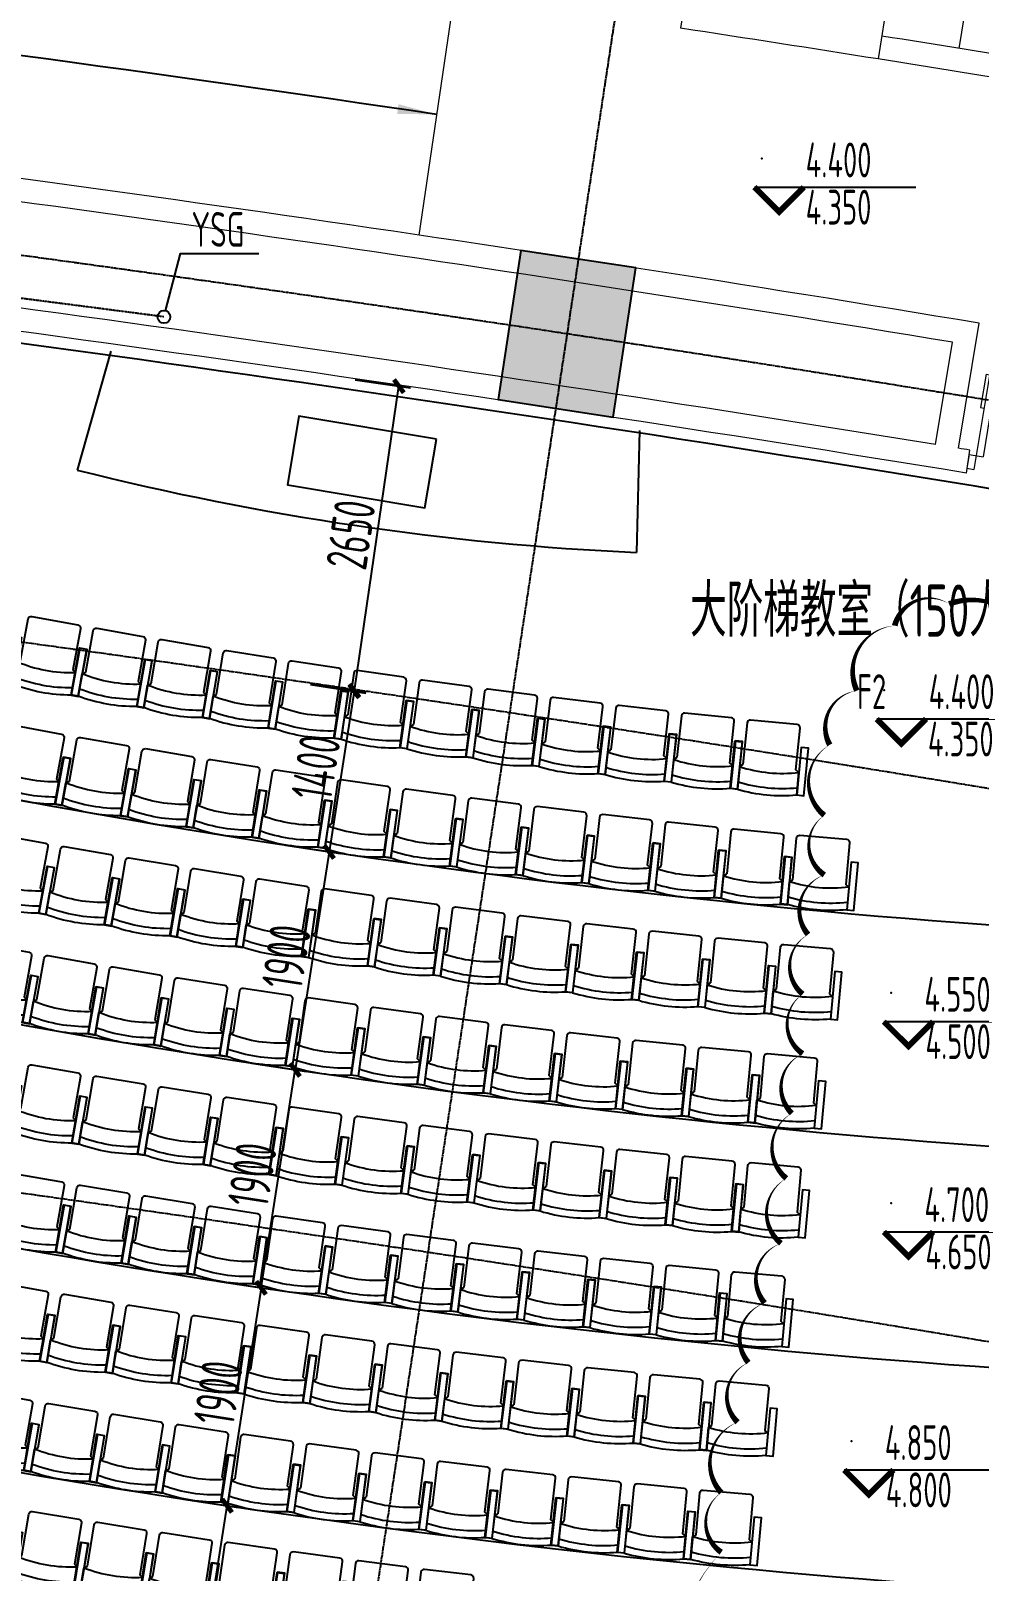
# Model space of a CAD drawing. Header units: millimetres. Extents: x 11515858 to 24947533, y -12784974 to -6116114.
# Drawn here: x 11821554 to 11829720, y -6391707 to -6378442 of the extents above; entities that cross this region are included whole.
import ezdxf
from ezdxf.enums import TextEntityAlignment as Align

# ---------------------------------------------------------------- set-up
doc = ezdxf.new("R2010")
doc.units = ezdxf.units.MM
doc.header["$LTSCALE"] = 10
for name, pattern in [('A2-RG-AXIS$0$CENTER', [2, 1.25, -0.25, 0.25, -0.25]), ('A2-RG-AXIS$0$DOTE', [2.4200000000000004, 2, -0.2, 0.02, -0.2]), ('A2-RI-F2$0$DASHED2', [0.375, 0.25, -0.125]), ('A2-RI-F2$0$DOT2', [0.125, 0, -0.125])]:
    doc.linetypes.add(name, pattern=pattern)
for name, color, linetype in [('A2-RB-F2$0$$34$A-DIMS-100', 1, 'Continuous'), ('A2-RD-F2$0$A-FURN-FIXT', 9, 'Continuous'), ('A2-RD-F2$0$A-STRS', 50, 'Continuous'), ('A2-RG-AXIS$0$A-GRID', 1, 'A2-RG-AXIS$0$CENTER'), ('A2-RI-F2$0$$0$A-SYMB-AREA', 4, 'Continuous'), ('A2-RI-F2$0$$0$A-SYMB-NAME', 4, 'Continuous'), ('A2-RI-F2$0$$0$AUDIT_D_120618114340-341', 1, 'Continuous'), ('A2-RI-F2$0$$2$A-SYMB', 4, 'Continuous'), ('A2-RI-F2$0$A-ROOF-DRAN', 175, 'Continuous'), ('A2-RI-F2$0$A-STRS', 50, 'Continuous'), ('A2-RI-F2$0$A-SYMB-AREA', 4, 'Continuous'), ('A2-RI-F2$0$A-SYMB-NAME', 4, 'Continuous'), ('A2-RI-F2$0$an-door', 2, 'Continuous'), ('A2-RI-F2$0$WINDOW_TEXT', 7, 'Continuous'), ('A2-RS-F2$0$A-HATH-GRAY', 8, 'Continuous'), ('A2-RS-F2$0$A-WALL-CONC', 6, 'Continuous')]:
    doc.layers.add(name, color=color, linetype=linetype)
for name, color, linetype, lineweight in [('A2-RI-F2$0$A-ANNO-TEXT', 2, 'Continuous', 5), ('A2-RI-F2$0$A-DOOR', 32, 'Continuous', 5), ('A2-RI-F2$0$A-FLOR-OTLN', 4, 'A2-RI-F2$0$DOT2', 5), ('A2-RI-F2$0$A-FLOR-STRS', 2, 'Continuous', 5), ('A2-RI-F2$0$A-GLAZ', 140, 'Continuous', 5), ('A2-RI-F2$0$A-WALL', 7, 'Continuous', 5)]:
    doc.layers.add(name, color=color, linetype=linetype, lineweight=lineweight)
doc.styles.add('A2-RB-F2$0$$0$XD2008', font='hzs.shx', dxfattribs={"width": 0.7, "bigfont": 'hztxt.shx'})
doc.styles.add('A2-RI-F2$0$$0$ECADI', font='hzs.shx', dxfattribs={"width": 0.7, "bigfont": 'hztxt.shx'})
doc.styles.add('A2-RI-F2$0$$0$XD2008', font='hzs.shx', dxfattribs={"width": 0.7, "bigfont": 'hztxt.shx'})
doc.styles.add('A2-RI-F2$0$ECADI', font='hzs.shx', dxfattribs={"width": 0.7, "bigfont": 'hztxt.shx'})
doc.styles.add('A2-RI-F2$0$SIMPLEX', font='simplex.shx', dxfattribs={"width": 0.7})
doc.dimstyles.new('A2-RB-F2$0$$0$XD100$0', dxfattribs={"dimscale": 100, "dimtxt": 3.5, "dimasz": 1, "dimexe": 1, "dimexo": 2, "dimgap": 0.5, "dimtad": 1, "dimdec": 0, "dimdsep": 46, "dimtxsty": 'A2-RB-F2$0$$0$XD2008', "dimblk1": 'A2-RB-F2$0$$20$_ArchTick', "dimblk2": 'A2-RB-F2$0$$20$_ArchTick', "dimsah": 1, "dimcen": 2.5, "dimclrt": 4, "dimaunit": 1, "dimadec": 0, "dimazin": 0, "dimtfac": 1, "dimtdec": 0, "dimtix": 1, "dimtmove": 2, "dimatfit": 3, "dimfxl": 0, "dimtolj": 1, "dimtzin": 0, "dimarcsym": 0})

# ---------------------------------------------------------------- blocks, each defined once
blk = doc.blocks.new('A2-RG-AXIS')
at = {"layer": 'A2-RG-AXIS$0$A-GRID', "linetype": 'A2-RG-AXIS$0$DOTE'}
blk.add_line((11827609.0146798, -6371560.369619829), (11821587.23330695, -6411306.779976853), dxfattribs=at)
for radius, end in [(323299.9999999902, 95.40764405079874), (316699.9999999902, 95.40764403072032), (313399.9999999902, 95.40764402400131), (308699.9999999902, 95.4076440106419), (304099.9999999902, 95.40764399720393)]:
    blk.add_arc((11778730.70926435, -6694178.721949182), radius, 75.58928463849298, end, dxfattribs=at)
blk = doc.blocks.new('A2-RB-F2$0$$20$_ArchTick')
at = {"color": 0, "linetype": 'ByBlock', "const_width": 0.4}
blk.add_lwpolyline([(-0.5, -0.5), (0.5, 0.5)], dxfattribs=at)
blk = doc.blocks.new('*D1617')
at = {"layer": 'A2-RB-F2$0$$34$A-DIMS-100', "color": 0, "lineweight": -2, "transparency": 16777216}
for p, q in [((11824340.13647945, -6384124.379625528), (11824723.4211631, -6381502.25831643)), ((11824345.62859357, -6381447.035049303), (11824822.36964915, -6381516.721964257)), ((11823962.34390993, -6384069.156358401), (11824439.0849655, -6384138.843273355))]:
    blk.add_line(p, q, dxfattribs=at)
at = {"layer": 'Defpoints', "color": 0, "transparency": 16777216}
for p in [(11824147.73162147, -6381418.107753651), (11824723.4211631, -6381502.25831643), (11823764.44693783, -6384040.229062749)]:
    blk.add_point(p, dxfattribs=at)
at = {"layer": 'A2-RB-F2$0$$34$A-DIMS-100', "color": 0, "lineweight": -2, "transparency": 16777216, "xscale": 100, "yscale": 100, "zscale": 100}
for p, rotation in [((11824723.4211631, -6381502.25831643), 81.68377097759502), ((11824340.13647945, -6384124.379625528), 261.683770977595)]:
    blk.add_blockref('A2-RB-F2$0$$20$_ArchTick', p, dxfattribs=dict(at, rotation=rotation))
at = {"layer": 'A2-RB-F2$0$$34$A-DIMS-100', "color": 4, "transparency": 16777216, "insert": (11824309.14472766, -6382780.77576337), "char_height": 350, "attachment_point": 5, "rotation": 81.68377097759502, "style": 'A2-RB-F2$0$$0$XD2008'}
blk.add_mtext('\\A1;2650', dxfattribs=at)
blk = doc.blocks.new('*D1618')
at = {"layer": 'A2-RB-F2$0$$34$A-DIMS-100', "color": 0, "lineweight": -2, "transparency": 16777216}
for p, q in [((11823962.06020569, -6384071.034847396), (11824437.48386091, -6384145.148285718)), ((11824338.67722698, -6384129.745393394), (11824123.10408838, -6385512.606205714)), ((11823746.48706709, -6385453.895659716), (11824221.91072231, -6385528.009098037))]:
    blk.add_line(p, q, dxfattribs=at)
at = {"layer": 'Defpoints', "color": 0, "transparency": 16777216}
for p in [(11823764.44693783, -6384040.22906275), (11823548.87379923, -6385423.089875069), (11824123.10408838, -6385512.606205714)]:
    blk.add_point(p, dxfattribs=at)
at = {"layer": 'A2-RB-F2$0$$34$A-DIMS-100', "color": 0, "lineweight": -2, "transparency": 16777216, "xscale": 100, "yscale": 100, "zscale": 100}
for p, rotation in [((11824338.67722698, -6384129.745393394), 81.13951866220734), ((11824123.10408838, -6385512.606205714), 261.1395186622074)]:
    blk.add_blockref('A2-RB-F2$0$$20$_ArchTick', p, dxfattribs=dict(at, rotation=rotation))
at = {"layer": 'A2-RB-F2$0$$34$A-DIMS-100', "color": 4, "transparency": 16777216, "insert": (11824008.57573134, -6384786.519291828), "char_height": 350, "attachment_point": 5, "rotation": 81.13951866220734, "style": 'A2-RB-F2$0$$0$XD2008'}
blk.add_mtext('\\A1;1400', dxfattribs=at)
blk = doc.blocks.new('*D1619')
at = {"layer": 'A2-RB-F2$0$$34$A-DIMS-100', "color": 0, "lineweight": -2, "transparency": 16777216}
for p, q in [((11823746.48318769, -6385453.920535002), (11824221.32916544, -6385528.00514695)), ((11824122.52447121, -6385512.589816983), (11823829.63355793, -6387389.876724901)), ((11823453.59227441, -6387331.207442919), (11823928.43825216, -6387405.292054868))]:
    blk.add_line(p, q, dxfattribs=at)
at = {"layer": 'Defpoints', "color": 0, "transparency": 16777216}
for p in [(11823548.87379923, -6385423.089875067), (11823255.98288595, -6387300.376782984), (11823829.63355793, -6387389.876724901)]:
    blk.add_point(p, dxfattribs=at)
at = {"layer": 'A2-RB-F2$0$$34$A-DIMS-100', "color": 0, "lineweight": -2, "transparency": 16777216, "xscale": 100, "yscale": 100, "zscale": 100}
for p, rotation in [((11824122.52447121, -6385512.589816983), 81.13230627687877), ((11823829.63355793, -6387389.876724901), 261.1323062768788)]:
    blk.add_blockref('A2-RB-F2$0$$20$_ArchTick', p, dxfattribs=dict(at, rotation=rotation))
at = {"layer": 'A2-RB-F2$0$$34$A-DIMS-100', "color": 4, "transparency": 16777216, "insert": (11823753.76845256, -6386416.548778513), "char_height": 350, "attachment_point": 5, "rotation": 81.13230627687878, "style": 'A2-RB-F2$0$$0$XD2008'}
blk.add_mtext('\\A1;1900', dxfattribs=at)
blk = doc.blocks.new('*D1620')
at = {"layer": 'A2-RB-F2$0$$34$A-DIMS-100', "color": 0, "lineweight": -2, "transparency": 16777216}
for p, q in [((11823453.59227441, -6387331.207442917), (11823928.43825343, -6387405.292055064)), ((11823536.74264591, -6389267.163633015), (11823829.63355919, -6387389.876725096)), ((11823160.70136113, -6389208.494350836), (11823635.54734014, -6389282.578962983))]:
    blk.add_line(p, q, dxfattribs=at)
at = {"layer": 'Defpoints', "color": 0, "transparency": 16777216}
for p in [(11823255.98288595, -6387300.376782981), (11823829.63355919, -6387389.876725096), (11822963.09197267, -6389177.663690899)]:
    blk.add_point(p, dxfattribs=at)
at = {"layer": 'A2-RB-F2$0$$34$A-DIMS-100', "color": 0, "lineweight": -2, "transparency": 16777216, "xscale": 100, "yscale": 100, "zscale": 100}
for p, rotation in [((11823829.63355919, -6387389.876725096), 81.13230627665679), ((11823536.74264591, -6389267.163633015), 261.1323062766568)]:
    blk.add_blockref('A2-RB-F2$0$$20$_ArchTick', p, dxfattribs=dict(at, rotation=rotation))
at = {"layer": 'A2-RB-F2$0$$34$A-DIMS-100', "color": 4, "transparency": 16777216, "insert": (11823460.87754053, -6388293.835686627), "char_height": 350, "attachment_point": 5, "rotation": 81.13230627665679, "style": 'A2-RB-F2$0$$0$XD2008'}
blk.add_mtext('\\A1;1900', dxfattribs=at)
blk = doc.blocks.new('*D1621')
at = {"layer": 'A2-RB-F2$0$$34$A-DIMS-100', "color": 0, "lineweight": -2, "transparency": 16777216}
for p, q in [((11823160.70136113, -6389208.494350839), (11823635.54734014, -6389282.578962982)), ((11823536.74264591, -6389267.163633015), (11823243.85173264, -6391144.450540936)), ((11822867.81044786, -6391085.78125876), (11823342.65642687, -6391159.865870902))]:
    blk.add_line(p, q, dxfattribs=at)
at = {"layer": 'Defpoints', "color": 0, "transparency": 16777216}
for p in [(11822963.09197267, -6389177.663690906), (11822670.2010594, -6391054.950598827), (11823243.85173264, -6391144.450540936)]:
    blk.add_point(p, dxfattribs=at)
at = {"layer": 'A2-RB-F2$0$$34$A-DIMS-100', "color": 0, "lineweight": -2, "transparency": 16777216, "xscale": 100, "yscale": 100, "zscale": 100}
for p, rotation in [((11823536.74264591, -6389267.163633015), 81.1323062772248), ((11823243.85173264, -6391144.450540936), 261.1323062772248)]:
    blk.add_blockref('A2-RB-F2$0$$20$_ArchTick', p, dxfattribs=dict(at, rotation=rotation))
at = {"layer": 'A2-RB-F2$0$$34$A-DIMS-100', "color": 4, "transparency": 16777216, "insert": (11823167.98662726, -6390171.122594549), "char_height": 350, "attachment_point": 5, "rotation": 81.13230627722479, "style": 'A2-RB-F2$0$$0$XD2008'}
blk.add_mtext('\\A1;1900', dxfattribs=at)
blk = doc.blocks.new('*D1622')
at = {"layer": 'A2-RB-F2$0$$34$A-DIMS-100', "color": 0, "lineweight": -2, "transparency": 16777216}
for p, q in [((11822867.86023889, -6391085.460413046), (11823342.82525163, -6391158.773953743)), ((11822908.39661888, -6393317.712275101), (11823243.99566189, -6391143.519046634)), ((11822532.26119588, -6393259.653641513), (11823007.22620863, -6393332.96718221))]:
    blk.add_line(p, q, dxfattribs=at)
at = {"layer": 'Defpoints', "color": 0, "transparency": 16777216}
for p in [(11822670.2010594, -6391054.950598827), (11823243.99566189, -6391143.519046634), (11822334.60201639, -6393229.143827292)]:
    blk.add_point(p, dxfattribs=at)
at = {"layer": 'A2-RB-F2$0$$34$A-DIMS-100', "color": 0, "lineweight": -2, "transparency": 16777216, "xscale": 100, "yscale": 100, "zscale": 100}
for p, rotation in [((11823243.99566189, -6391143.519046634), 81.22532202779152), ((11822908.39661888, -6393317.712275101), 261.2253220277915)]:
    blk.add_blockref('A2-RB-F2$0$$20$_ArchTick', p, dxfattribs=dict(at, rotation=rotation))
at = {"layer": 'A2-RB-F2$0$$34$A-DIMS-100', "color": 4, "transparency": 16777216, "insert": (11822853.82956346, -6392196.29211987), "char_height": 350, "attachment_point": 5, "rotation": 81.22532202779152, "style": 'A2-RB-F2$0$$0$XD2008'}
blk.add_mtext('\\A1;2200', dxfattribs=at)
blk = doc.blocks.new('A2-RD-F2$0$LEC-SEAT')
for p, q in [((-21, -0.8761491314508021), (-21, -8.01554912024585)), ((-21.00000000001455, -8.01554912024585), (-20, -8.744507682713447)), ((-20, -8.744507682713447), (-20, -21.93965517242032)), ((-2.25, -8.01554912024585), (-3.25, -8.744507682698895)), ((-3.25, -21.93965517242032), (-3.25, -8.744507682698895)), ((-19, -22.93965517242032), (-4.25, -22.93965517242032))]:
    blk.add_line(p, q)
for points in [[(-21, -0.8761491314508021), (-23.25, -0.8761491314508021), (-23.25, -15.8761491314508), (-21, -15.8761491314508)], [(-2.25, -0.8761491314508021), (0, -0.8761491314508021), (0, -15.8761491314508), (-2.25, -15.8761491314508)]]:
    blk.add_lwpolyline(points, close=True)
for centre, radius, start, end in [((-11.625, -50.59541755951068), 50.5954175595173, 79.32175774559357, 100.678242254391), ((-11.625, -50.64130033686524), 48.39130033686291, 78.82927160819938, 101.1707283917877), ((-11.625, -50.78023831768951), 43.78023831768208, 77.63505639583515, 102.3649436041496), ((-19, -21.93965517242032), 1, 180, 270), ((-4.25, -21.93965517242032), 1, 269.999999999999, 359.9999999999994)]:
    blk.add_arc(centre, radius, start, end)
blk = doc.blocks.new('A2-RD-F2')
at = {"layer": 'A2-RD-F2$0$A-FURN-FIXT', "linetype": 'Continuous'}
blk.add_lwpolyline([(11825046.08714322, -6381957.794920946), (11823862.36361384, -6381760.821303473), (11823763.8768051, -6382352.683068165), (11824947.60033449, -6382549.656685637)], close=True, dxfattribs=at)
at = {"layer": 'A2-RD-F2$0$A-STRS', "linetype": 'Continuous'}
for p, q in [((11822241.86069221, -6381200.831607447), (11821951.90211029, -6382224.678100185)), ((11826795.74490951, -6381885.486583442), (11826769.02921053, -6382934.855668468))]:
    blk.add_line(p, q, dxfattribs=at)
for centre, radius, start, end in [((11827887.26313977, -6358657.536059846), 24303.05936501976, 255.8640922280964, 267.3627718583151), ((11835498.96545657, -6308981.510861381), 77369.99999999999, 255.6008181643481, 266.6213380605789), ((11835498.96545657, -6308981.510861381), 79269.99999999999, 255.7808187538024, 266.4986418250027), ((11835498.96545657, -6308981.510861381), 81169.99999999999, 255.9523252283939, 266.3817109844599), ((11835498.96545657, -6308981.510861381), 83069.99999999999, 256.1159264449316, 266.2701480408895)]:
    blk.add_arc(centre, radius, start, end, dxfattribs=at)
at = {"layer": 'A2-RD-F2$0$A-FURN-FIXT', "linetype": 'Continuous'}
for p, xscale, yscale, zscale, rotation in [((11821958.94711272, -6384197.47279908), -27.37254901960839, 27.37254901960838, 27.37254901960838, 169.5141263773486), ((11822523.94178787, -6384296.079057305), -27.37254901960838, 27.37254901960838, 27.37254901960838, 169.9441263773487), ((11823089.66057651, -6384390.442340962), -27.3725490196083, 27.3725490196083, 27.37254901960838, 170.3741263773487), ((11823656.07161537, -6384480.557335164), -27.37254901960842, 27.37254901960842, 27.37254901960838, 170.8041263773486), ((11824223.1430022, -6384566.418964331), -27.37254901960825, 27.37254901960825, 27.37254901960838, 171.2341263773486), ((11824160.94983225, -6384557.164692578), 27.37254901960805, 27.37254901960805, 27.37254901960805, 171.8389796725835), ((11824728.45272353, -6384640.126403683), 27.37254901960839, 27.37254901960839, 27.37254901960839, 172.2689796725834), ((11825296.56224775, -6384718.826757015), 27.37254901960835, 27.37254901960835, 27.37254901960835, 172.6989796725835), ((11825865.24640699, -6384793.261319897), 27.3725490196079, 27.3725490196079, 27.3725490196079, 173.1289796725836), ((11826434.47317096, -6384863.425899911), 27.37254901960839, 27.37254901960839, 27.37254901960839, 173.5589796725835), ((11827004.21047885, -6384929.316545147), 27.37254901960829, 27.37254901960829, 27.37254901960829, 173.9889796725834), ((11821819.12757304, -6385137.127547286), -27.37254901960839, 27.37254901960838, 27.37254901960838, 169.5141263773486), ((11827574.42624103, -6384990.929544409), 27.37254901960779, 27.37254901960779, 27.37254901960779, 174.4189796725834), ((11822384.1222482, -6385235.733805516), -27.37254901960838, 27.37254901960838, 27.37254901960838, 169.9441263773487), ((11822949.84103683, -6385330.097089166), -27.3725490196083, 27.3725490196083, 27.37254901960838, 170.3741263773487), ((11823516.2520757, -6385420.21208337), -27.37254901960842, 27.37254901960842, 27.37254901960838, 170.8041263773486), ((11824083.32346252, -6385506.07371254), -27.37254901960825, 27.37254901960825, 27.37254901960838, 171.2341263773486), ((11824021.13029257, -6385496.819440785), 27.37254901960805, 27.37254901960805, 27.37254901960805, 171.8389796725835), ((11824588.63318385, -6385579.781151888), 27.37254901960839, 27.37254901960839, 27.37254901960839, 172.2689796725834), ((11825156.74270807, -6385658.481505222), 27.37254901960835, 27.37254901960835, 27.37254901960835, 172.6989796725835), ((11825725.42686731, -6385732.916068104), 27.3725490196079, 27.3725490196079, 27.3725490196079, 173.1289796725836), ((11826294.65363128, -6385803.080648117), 27.37254901960839, 27.37254901960839, 27.37254901960839, 173.5589796725835), ((11821679.30803437, -6386076.782288553), -27.37254901960839, 27.37254901960838, 27.37254901960838, 169.5141263773486), ((11826864.39093917, -6385868.971293353), 27.37254901960829, 27.37254901960829, 27.37254901960829, 173.9889796725834), ((11827434.60670135, -6385930.584292616), 27.37254901960779, 27.37254901960779, 27.37254901960779, 174.4189796725834), ((11828639.9748522, -6386040.433151265), -27.37254901960792, 27.37254901960792, 27.37254901960838, 174.9795238186451), ((11822244.30270954, -6386175.388546782), -27.37254901960838, 27.37254901960838, 27.37254901960838, 169.9441263773487), ((11822810.02149817, -6386269.75183043), -27.3725490196083, 27.3725490196083, 27.37254901960838, 170.3741263773487), ((11823376.43253703, -6386359.866824634), -27.37254901960842, 27.37254901960842, 27.37254901960838, 170.8041263773486), ((11823943.50392386, -6386445.728453807), -27.37254901960825, 27.37254901960825, 27.37254901960838, 171.2341263773486), ((11823881.31075391, -6386436.474182051), 27.37254901960805, 27.37254901960805, 27.37254901960805, 171.8389796725835), ((11824448.81364519, -6386519.435893155), 27.37254901960839, 27.37254901960839, 27.37254901960839, 172.2689796725834), ((11825016.92316941, -6386598.136246487), 27.37254901960835, 27.37254901960835, 27.37254901960835, 172.6989796725835), ((11825585.60732864, -6386672.570809369), 27.3725490196079, 27.3725490196079, 27.3725490196079, 173.1289796725836), ((11826154.83409263, -6386742.735389384), 27.37254901960839, 27.37254901960839, 27.37254901960839, 173.5589796725835), ((11821539.48849669, -6387016.437023127), -27.37254901960839, 27.37254901960838, 27.37254901960838, 169.5141263773486), ((11826724.57140051, -6386808.626034618), 27.37254901960829, 27.37254901960829, 27.37254901960829, 173.9889796725834), ((11827294.78716269, -6386870.239033881), 27.37254901960779, 27.37254901960779, 27.37254901960779, 174.4189796725834), ((11828499.53878812, -6386982.069503381), -27.37254901960832, 27.37254901960832, 27.37254901960838, 174.8489796728964), ((11822104.48317186, -6387115.043281352), -27.37254901960838, 27.37254901960838, 27.37254901960838, 169.9441263773487), ((11822670.20196049, -6387209.406565003), -27.3725490196083, 27.3725490196083, 27.37254901960838, 170.3741263773487), ((11823236.61299935, -6387299.52155921), -27.37254901960842, 27.37254901960842, 27.37254901960838, 170.8041263773486), ((11823803.68438618, -6387385.383188378), -27.37254901960825, 27.37254901960825, 27.37254901960838, 171.2341263773486), ((11823741.49121623, -6387376.128916624), 27.37254901960805, 27.37254901960805, 27.37254901960805, 171.8389796725835), ((11824308.99410751, -6387459.090627727), 27.37254901960839, 27.37254901960839, 27.37254901960839, 172.2689796725834), ((11824877.10363173, -6387537.790981061), 27.37254901960835, 27.37254901960835, 27.37254901960835, 172.6989796725835), ((11825445.78779097, -6387612.22554394), 27.3725490196079, 27.3725490196079, 27.3725490196079, 173.1289796725836), ((11826015.01455494, -6387682.390123957), 27.37254901960839, 27.37254901960839, 27.37254901960839, 173.5589796725835), ((11826584.75186283, -6387748.280769191), 27.37254901960829, 27.37254901960829, 27.37254901960829, 173.9889796725834), ((11827154.96762501, -6387809.893768455), 27.37254901960779, 27.37254901960779, 27.37254901960779, 174.4189796725834), ((11821964.66363512, -6388054.69800947), -27.37254901960838, 27.37254901960838, 27.37254901960838, 169.9441263773487), ((11828359.71925042, -6387921.724237966), -27.3725490196084, 27.37254901960838, 27.37254901960838, 174.8489796719145), ((11822530.38242376, -6388149.06129312), -27.3725490196083, 27.3725490196083, 27.37254901960838, 170.3741263773487), ((11823096.79346262, -6388239.176287326), -27.37254901960842, 27.37254901960842, 27.37254901960838, 170.8041263773486), ((11823663.86484944, -6388325.037916495), -27.37254901960825, 27.37254901960825, 27.37254901960838, 171.2341263773486), ((11823601.67167949, -6388315.783644743), 27.37254901960805, 27.37254901960805, 27.37254901960805, 171.8389796725835), ((11824169.17457077, -6388398.745355848), 27.37254901960839, 27.37254901960839, 27.37254901960839, 172.2689796725834), ((11824737.28409499, -6388477.44570918), 27.37254901960835, 27.37254901960835, 27.37254901960835, 172.6989796725835), ((11825305.96825423, -6388551.880272058), 27.3725490196079, 27.3725490196079, 27.3725490196079, 173.1289796725836), ((11825875.19501821, -6388622.044852075), 27.37254901960839, 27.37254901960839, 27.37254901960839, 173.5589796725835), ((11826444.93232609, -6388687.935497309), 27.37254901960829, 27.37254901960829, 27.37254901960829, 173.9889796725834), ((11827015.14808827, -6388749.548496571), 27.37254901960779, 27.37254901960779, 27.37254901960779, 174.4189796725834), ((11821824.8440993, -6388994.352731363), -27.37254901960838, 27.37254901960838, 27.37254901960838, 169.9441263773487), ((11828219.89971369, -6388861.378966086), -27.3725490196084, 27.37254901960838, 27.37254901960838, 174.8489796719145), ((11822390.56288793, -6389088.716015012), -27.3725490196083, 27.3725490196083, 27.37254901960838, 170.3741263773487), ((11822956.97392679, -6389178.831009216), -27.37254901960842, 27.37254901960842, 27.37254901960838, 170.8041263773486), ((11823524.04531362, -6389264.692638385), -27.37254901960825, 27.37254901960825, 27.37254901960838, 171.2341263773486), ((11823461.85214367, -6389255.438366631), 27.37254901960805, 27.37254901960805, 27.37254901960805, 171.8389796725835), ((11824029.35503495, -6389338.400077736), 27.37254901960839, 27.37254901960839, 27.37254901960839, 172.2689796725834), ((11824597.46455917, -6389417.100431067), 27.37254901960835, 27.37254901960835, 27.37254901960835, 172.6989796725835), ((11825166.14871841, -6389491.534993948), 27.3725490196079, 27.3725490196079, 27.3725490196079, 173.1289796725836), ((11825735.37548239, -6389561.699573965), 27.37254901960839, 27.37254901960839, 27.37254901960839, 173.5589796725835), ((11826305.11279027, -6389627.590219201), 27.37254901960829, 27.37254901960829, 27.37254901960829, 173.9889796725834), ((11826875.32855245, -6389689.203218463), 27.37254901960779, 27.37254901960779, 27.37254901960779, 174.4189796725834), ((11821687.64759151, -6389934.412254551), -27.37254901960838, 27.37254901960838, 27.37254901960838, 169.9441263773487), ((11828080.08017786, -6389801.033687976), -27.3725490196084, 27.37254901960838, 27.37254901960838, 174.8489796719145), ((11822253.36638015, -6390028.775538201), -27.3725490196083, 27.3725490196083, 27.37254901960838, 170.3741263773487), ((11822819.77741901, -6390118.890532405), -27.37254901960842, 27.37254901960842, 27.37254901960838, 170.8041263773486), ((11823386.84880583, -6390204.752161574), -27.37254901960825, 27.37254901960825, 27.37254901960838, 171.2341263773486), ((11823324.65563588, -6390195.49788982), 27.37254901960805, 27.37254901960805, 27.37254901960805, 171.8389796725835), ((11823892.15852716, -6390278.459600925), 27.37254901960839, 27.37254901960839, 27.37254901960839, 172.2689796725834), ((11824460.26805138, -6390357.159954255), 27.37254901960835, 27.37254901960835, 27.37254901960835, 172.6989796725835), ((11825028.95221062, -6390431.594517137), 27.3725490196079, 27.3725490196079, 27.3725490196079, 173.1289796725836), ((11825598.1789746, -6390501.759097152), 27.37254901960839, 27.37254901960839, 27.37254901960839, 173.5589796725835), ((11826167.91628248, -6390567.649742388), 27.37254901960829, 27.37254901960829, 27.37254901960829, 173.9889796725834), ((11826738.13204466, -6390629.26274165), 27.37254901960779, 27.37254901960779, 27.37254901960779, 174.4189796725834), ((11821550.45372792, -6390874.453659912), -27.37254901960838, 27.37254901960838, 27.37254901960838, 169.9441263773487), ((11827942.88367007, -6390741.093211164), -27.3725490196084, 27.37254901960838, 27.37254901960838, 174.8489796719145), ((11822116.17251656, -6390968.816943562), -27.3725490196083, 27.3725490196083, 27.37254901960838, 170.3741263773487), ((11822682.58355542, -6391058.931937766), -27.37254901960842, 27.37254901960842, 27.37254901960838, 170.8041263773486), ((11823249.65494224, -6391144.793566934), -27.37254901960825, 27.37254901960825, 27.37254901960838, 171.2341263773486), ((11823187.46177229, -6391135.539295181), 27.37254901960805, 27.37254901960805, 27.37254901960805, 171.8389796725835), ((11823754.96466357, -6391218.501006286), 27.37254901960839, 27.37254901960839, 27.37254901960839, 172.2689796725834), ((11824323.07418779, -6391297.201359616), 27.37254901960835, 27.37254901960835, 27.37254901960835, 172.6989796725835), ((11824891.75834703, -6391371.635922497), 27.3725490196079, 27.3725490196079, 27.3725490196079, 173.1289796725836), ((11825460.98511101, -6391441.800502514), 27.37254901960839, 27.37254901960839, 27.37254901960839, 173.5589796725835), ((11826030.72241889, -6391507.691147749), 27.37254901960829, 27.37254901960829, 27.37254901960829, 173.9889796725834), ((11826600.93818107, -6391569.304147013), 27.37254901960779, 27.37254901960779, 27.37254901960779, 174.4189796725834), ((11827805.68980648, -6391681.134616525), -27.3725490196084, 27.37254901960838, 27.37254901960838, 174.8489796719145), ((11821977.07967101, -6391898.531362309), -27.3725490196083, 27.3725490196083, 27.37254901960838, 170.3741263773487), ((11822543.49070987, -6391988.646356514), -27.37254901960842, 27.37254901960842, 27.37254901960838, 170.8041263773486), ((11823110.5620967, -6392074.507985682), -27.37254901960825, 27.37254901960825, 27.37254901960838, 171.2341263773486), ((11823048.36892675, -6392065.253713928), 27.37254901960805, 27.37254901960805, 27.37254901960805, 171.8389796725835), ((11823615.87181803, -6392148.215425033), 27.37254901960839, 27.37254901960839, 27.37254901960839, 172.2689796725834), ((11824183.98134225, -6392226.915778364), 27.37254901960835, 27.37254901960835, 27.37254901960835, 172.6989796725835), ((11824752.66550148, -6392301.350341245), 27.3725490196079, 27.3725490196079, 27.3725490196079, 173.1289796725836)]:
    blk.add_blockref('A2-RD-F2$0$LEC-SEAT', p, dxfattribs=dict(at, xscale=xscale, yscale=yscale, zscale=zscale, rotation=rotation))
blk = doc.blocks.new('A2-RS-F2')
at = {"layer": 'A2-RS-F2$0$A-HATH-GRAY', "ltscale": 3}
h = blk.add_hatch(color=256, dxfattribs=at)
h.paths.add_polyline_path([(11780370.89755086, -6378132.782792893), (11781370.87417263, -6378139.55443527), (11781379.67800279, -6376839.580863897), (11780379.70138101, -6376832.809221519)])
h.paths.add_polyline_path([(11771295.27564643, -6378216.197546514), (11772295.03483666, -6378194.253035512), (11772266.5069368, -6376894.564468444), (11771266.73910292, -6376916.115187177)])
h.paths.add_polyline_path([(11789445.17112454, -6378310.198236045), (11790444.54168875, -6378345.673232787), (11790490.65924199, -6377046.489880169), (11789491.30265092, -6377010.621244233)])
h.paths.add_polyline_path([(11794061.0047061, -6377995.566527516), (11794659.76819639, -6378034.064633409), (11794711.10463453, -6377235.625744862), (11794112.34099576, -6377197.127629422)])
h.paths.add_polyline_path([(11762225.78675684, -6378559.980374771), (11763224.50359892, -6378509.337805177), (11763158.64822897, -6377210.610911016), (11762159.93138714, -6377261.253480596)])
h.paths.add_polyline_path([(11756053.80551852, -6378846.388261431), (11756851.28533311, -6378782.949240598), (11756756.11594025, -6377586.650439977), (11755958.63612566, -6377650.089460809)])
h.paths.add_polyline_path([(11801644.36177372, -6378461.795606661), (11802243.12541249, -6378500.293722101), (11802294.45800298, -6377701.854586166), (11801695.69264424, -6377663.356360138)])
h.paths.add_polyline_path([(11751557.17817626, -6379698.072632333), (11752354.64263653, -6379634.634832929), (11752219.84924088, -6377939.956459403), (11751422.36767903, -6378003.395619228)])
h.paths.add_polyline_path([(11807663.938267, -6379405.663604804), (11808460.48668476, -6379479.897142787), (11808571.83602485, -6378285.07346441), (11807775.31205818, -6378210.58898552)])
h.paths.add_polyline_path([(11816584.79090101, -6380403.180904732), (11817577.33728926, -6380525.051795942), (11817735.76549338, -6379234.740036699), (11816743.21910513, -6379112.869145487)])
h.paths.add_polyline_path([(11825579.43333334, -6381618.61778286), (11826568.15095204, -6381768.411835417), (11826762.88505011, -6380483.080985126), (11825774.1674314, -6380333.286932572)])
h.paths.add_polyline_path([(11793833.19719825, -6381538.642010352), (11794431.96253365, -6381577.140599572), (11794483.29897179, -6380778.701711025), (11793884.53533302, -6380740.203595584)])
h.paths.add_polyline_path([(11801416.57157933, -6382004.630992735), (11802015.33521809, -6382043.129108172), (11802066.67260773, -6381244.675421046), (11801467.90709214, -6381206.179634506)])
h.paths.add_polyline_path([(11834536.38714455, -6383084.909703042), (11835520.39295434, -6383263.035534266), (11835751.95442764, -6381983.822661661), (11834767.94861785, -6381805.696830438)])
h.paths.add_polyline_path([(11843441.66666962, -6384836.765730232), (11844420.1516999, -6385043.070307644), (11844688.34843555, -6383771.036819221), (11843709.86340527, -6383564.73224181)])
h.paths.add_polyline_path([(11849706.83636043, -6386047.736931622), (11850486.43372208, -6386227.435516321), (11850720.76188103, -6385255.226828801), (11849941.16451938, -6385075.5282441)])
h.paths.add_polyline_path([(11756691.25233044, -6386871.421345877), (11757488.58522136, -6386806.124043179), (11757394.49689512, -6385611.604180837), (11756597.01618588, -6385675.043272838)])
h.paths.add_polyline_path([(11752175.72783343, -6387473.59694193), (11752973.19705569, -6387410.158742406), (11752838.38898687, -6385715.512256448), (11752040.90920887, -6385778.95127437)])
h.paths.add_polyline_path([(11854131.93342455, -6387106.544216941), (11854911.53078619, -6387286.24280164), (11855145.85894511, -6386314.034114113), (11854366.2615835, -6386134.335529419)])
h.paths.add_polyline_path([(11793236.40739371, -6390820.55180971), (11793835.1729093, -6390859.047596249), (11793886.50367045, -6390060.697002236), (11793287.73815487, -6390022.201215696)])
h.paths.add_polyline_path([(11800819.82429774, -6391285.87943023), (11801418.58965648, -6391324.377656254), (11801469.92437464, -6390525.938657123), (11800871.16073588, -6390487.440541684)])
h.paths.add_polyline_path([(11847832.22910198, -6393825.331696717), (11848611.82641846, -6394005.030468771), (11848846.15462257, -6393032.821593896), (11848066.55726093, -6392853.123009195)])
h.paths.add_polyline_path([(11780263.22846494, -6394032.416479454), (11781263.20557429, -6394039.182631473), (11781272.00815791, -6392739.216306193), (11780272.03428096, -6392732.050787436)])
h.paths.add_polyline_path([(11771644.19337135, -6394112.368671072), (11772643.95256158, -6394090.42416007), (11772615.42466172, -6392790.735593002), (11771615.65682784, -6392812.286311734)])
h.paths.add_polyline_path([(11788881.00389713, -6394200.186132187), (11789880.37446134, -6394235.661128929), (11789926.49201458, -6392936.47777631), (11788927.13542351, -6392900.609140375)])
h.paths.add_polyline_path([(11793008.60330553, -6394363.630148089), (11793607.36694429, -6394402.128263529), (11793658.70338243, -6393603.689374982), (11793059.93974367, -6393565.191259542)])
h.paths.add_polyline_path([(11763031.00361343, -6394439.578159787), (11764029.72045525, -6394388.935590206), (11763963.86508529, -6393090.208696045), (11762965.14821984, -6393140.851266822)])
h.paths.add_polyline_path([(11757322.63369773, -6394796.642427704), (11758119.96658747, -6394731.345125102), (11758024.9493199, -6393536.901201904), (11757227.46861066, -6393600.340293904)])
h.paths.add_polyline_path([(11800592.0339871, -6394828.716624237), (11801190.79762586, -6394867.214739674), (11801242.13578398, -6394068.775961717), (11800643.37042524, -6394030.277735691)])
h.paths.add_polyline_path([(11852257.37197134, -6394883.948939756), (11853036.96933298, -6395063.647524455), (11853271.29749193, -6394091.438836934), (11852491.70013029, -6393911.740252233)])
h.paths.add_polyline_path([(11752786.32793951, -6395149.47954925), (11753583.80864874, -6395086.040457249), (11753449.00057824, -6393391.393950119), (11752651.519869, -6393454.83304212)])
h.paths.add_polyline_path([(11806188.54669958, -6395237.063407816), (11806985.09511734, -6395311.296945799), (11807096.44551313, -6394116.473366143), (11806299.92049076, -6394041.988788532)])
h.paths.add_polyline_path([(11814655.74438135, -6396185.997153974), (11815648.35495819, -6396307.344134583), (11815806.10207776, -6395016.948932264), (11814813.49150092, -6394895.601951655)])
h.paths.add_polyline_path([(11823197.50040783, -6397340.424610198), (11824186.21886505, -6397490.213128009), (11824380.9531505, -6396204.88311268), (11823392.23469328, -6396055.094594865)])
h.paths.add_polyline_path([(11831681.58349066, -6398728.63425007), (11832662.96621463, -6398920.686832826), (11832912.63254052, -6397644.883942458), (11831931.24981655, -6397452.831359704)])
h.paths.add_polyline_path([(11840163.98328786, -6400382.520731646), (11841142.46809188, -6400588.826382169), (11841410.66622259, -6399316.793187883), (11840432.18141856, -6399110.487537359)])
edge = h.paths.add_edge_path()
edge.add_arc((11772285.60305141, -6400549.445431401), 449.999988079071, 0, 360)
edge = h.paths.add_edge_path()
edge.add_arc((11789151.83263754, -6400663.663280121), 449.999988079071, 0, 360)
edge = h.paths.add_edge_path()
edge.add_arc((11763856.98280831, -6400855.585750488), 449.999988079071, 0, 360)
h.paths.add_polyline_path([(11845945.90122119, -6401651.554094728), (11846725.4625831, -6401831.244381424), (11846959.82680723, -6400859.04400699), (11846180.22944558, -6400679.345422289)])
edge = h.paths.add_edge_path()
edge.add_arc((11797575.54345276, -6401083.914876501), 449.999988079071, 0, 360)
edge = h.paths.add_edge_path()
edge.add_arc((11755440.6326134, -6401403.616570349), 450.5000114440918, 0, 360)
edge = h.paths.add_edge_path()
edge.add_arc((11805983.69034955, -6401745.883306344), 449.999988079071, 0, 360)
h.paths.add_polyline_path([(11850371.09177984, -6402709.973765338), (11851150.68914149, -6402889.672350037), (11851385.01730044, -6401917.463662516), (11850605.45593853, -6401737.773375819)])
edge = h.paths.add_edge_path()
edge.add_arc((11814369.38359124, -6402649.002032681), 449.999988079071, 0, 360)
edge = h.paths.add_edge_path()
edge.add_arc((11822725.677854, -6403792.543501194), 449.999988079071, 0, 360)
edge = h.paths.add_edge_path()
edge.add_arc((11831045.69198951, -6405175.540651114), 449.999988079071, 0, 360)
edge = h.paths.add_edge_path()
edge.add_arc((11839322.56812231, -6406796.880610892), 450.5000114440918, 0, 360)
edge = h.paths.add_edge_path()
edge.add_arc((11847549.46339929, -6408655.217578304), 450.5000114440918, 0, 360)
edge = h.paths.add_edge_path()
edge.add_arc((11780719.10251, -6400485.439439259), 449.999988079071, 0, 360)
at = {"layer": 'A2-RS-F2$0$A-WALL-CONC'}
blk.add_3dface([(11825579.43333334, -6381618.61778286), (11826568.15095204, -6381768.411835417), (11826762.88505011, -6380483.080985126), (11825774.1674314, -6380333.286932572)], dxfattribs=at)
blk = doc.blocks.new('A2-RI-F2$0$$2$ECADI-TAG-HGHT（国标）')
at = {"color": 1}
blk.add_line((-2.121320343559546, 2.121320343559546), (11.76789873223262, 2.121320343559546), dxfattribs=at)
at = {"color": 1, "const_width": 0.5}
blk.add_lwpolyline([(-2.121320343559546, 2.121320343559546), (0, 0), (2.121320343559546, 2.121320343559546)], dxfattribs=at)
at = {"color": 1}
blk.add_point((-1.480769230769231, 4.6), dxfattribs=at)
at = {"style": 'A2-RI-F2$0$$0$XD2008', "width": 0.7}
blk.add_attdef('FL', text='', height=3, dxfattribs=at).set_placement((-2.688785023899595, 2.967328765217609), align=Align.RIGHT)
for tag, p in [('F.F.L.', (2.283611041903605, 2.967328765217609)), ('T.O.S.', (2.283611041903605, -1.104423031572336))]:
    blk.add_attdef(tag, p, '', height=3, dxfattribs=at)
blk = doc.blocks.new('A2-RI-F2$0$$1$5erhfh')
at = {"layer": 'A2-RI-F2$0$$0$A-SYMB-AREA', "style": 'A2-RI-F2$0$$0$ECADI', "width": 0.7}
blk.add_attdef('340M2', text='', height=2.5, dxfattribs=at).set_placement((0, 1.25), align=Align.MIDDLE_LEFT)
at = {"layer": 'A2-RI-F2$0$$0$A-SYMB-NAME', "style": 'A2-RI-F2$0$$0$ECADI', "width": 0.7}
blk.add_attdef('CHINESENAME', (-12.29193252821193, 3.0875), '', height=4.5, dxfattribs=at)
blk = doc.blocks.new('A2-RI-F2$0$$DorLib2D$00000011')
for p, q in [((-0.4666666602065561, 0.4708801651422903), (-0.4666666602065561, -0.06245316819156699)), ((-0.4666666602065561, 0.4708801651422903), (-0.4333333268731963, 0.4708801651422903)), ((-0.4333333268731963, 0.4708801651422903), (-0.4333333268731963, 0.004213498475152733)), ((0.4333333397943449, 0.4708801651422903), (0.4333333397943449, 0.004213498475152733)), ((0.4666666731277047, 0.4708801651422903), (0.4333333397943449, 0.4708801651422903)), ((0.4666666731277047, 0.4708801651422903), (0.4666666731277047, -0.06245316819156699)), ((-0.483333326873236, 0.3962051976975829), (-0.4666666602065561, 0.3962051976975829)), ((-0.4166666602065021, 0.3962051976975829), (-0.4333333268731963, 0.3962051976975829)), ((0.4166666731276649, 0.3962051976975829), (0.4333333397943449, 0.3962051976975829)), ((0.4833333397943989, 0.3962051976975829), (0.4666666731277047, 0.3962051976975829)), ((-0.483333326873236, 0.2345635206386163), (-0.4666666602065561, 0.2345635206386163)), ((-0.4166666602065021, 0.2345635206386163), (-0.4333333268731963, 0.2345635206386163)), ((0.4166666731276649, 0.2345635206386163), (0.4333333397943449, 0.2345635206386163)), ((0.4833333397943846, 0.2345635206386163), (0.4666666731277047, 0.2345635206386163)), ((-0.4999999935399302, 0.004213498475152733), (-0.4333333268731963, 0.004213498475152733)), ((-0.499999993539916, 0.004213498475181154), (-0.4999999935399302, -0.06245316819156699)), ((0.5000000064610788, 0.004213498475152733), (0.4333333397943449, 0.004213498475152733)), ((0.5000000064610788, 0.004213498475181154), (0.5000000064610788, -0.06245316819156699)), ((-0.4999999935399302, -0.06245316819156699), (-0.4666666602065561, -0.06245316819156699)), ((0.5000000064610788, -0.06245316819156699), (0.4666666731277047, -0.06245316819156699))]:
    blk.add_line(p, q)
at = {"lineweight": 13}
for p, q in [((-0.483333326873236, 0.3962051976975829), (-0.483333326873236, 0.2345635206386163)), ((-0.4166666602065021, 0.3962051976975829), (-0.4166666602065021, 0.2345635206386163)), ((0.4166666731276649, 0.3962051976975829), (0.4166666731276649, 0.2345635206386163)), ((0.4833333397943989, 0.3962051976975829), (0.4833333397943846, 0.2345635206386163))]:
    blk.add_line(p, q, dxfattribs=at)
for centre, start, end in [((-0.4666666602065561, 0.004213498475152733), 0, 85.90395624167282), ((0.4666666731277047, 0.004213498475152733), 94.09604375832718, 180)]:
    blk.add_arc(centre, 0.4666666666671333, start, end, dxfattribs=at)
blk = doc.blocks.new('A2-RI-F2$0$door-doublewing')
at = {"layer": 'A2-RI-F2$0$A-DOOR', "color": 4, "xscale": -0.9999999999999998, "rotation": 180}
blk.add_blockref('A2-RI-F2$0$$DorLib2D$00000011', (-6.460084023274248e-09, -0.02911983485822134), dxfattribs=at)
at = {"layer": 'A2-RI-F2$0$WINDOW_TEXT', "style": 'A2-RI-F2$0$SIMPLEX', "flags": 9}
blk.add_attdef('A', text='', height=0.9999999999999998, dxfattribs=at).set_placement((0, 1.5), align=Align.MIDDLE)
blk = doc.blocks.new('A2-RI-F2$0$Bay 3')
at = {"layer": 'A2-RI-F2$0$A-FLOR-OTLN', "linetype": 'Continuous'}
for radius, start in [(320349.9999999701, 89.09744239337077), (319449.9999999701, 89.20026496141894)]:
    blk.add_arc((-2738.524514220655, -319438.2616147492), radius, start, 89.50881885895622, dxfattribs=at)
at = {"layer": 'A2-RI-F2$0$A-GLAZ'}
for radius in [320019.9999999701, 320049.9999999701]:
    blk.add_arc((-2738.524514220655, -319438.2616147492), radius, 89.20026496141894, 89.50881885895622, dxfattribs=at)
at = {"layer": 'A2-RI-F2$0$A-WALL'}
for p, q in [((-92.28108140826225, 900.8085837876424), (-98.28194727748632, 200.8323874557391)), ((7.71537783369422, 899.9669288070872), (0, 0)), ((2307.613287992775, 871.9926595250145), (1728.591216087341, 580.5616834368557)), ((2407.600635197014, 870.4018583381549), (2396.574228452519, 170.486143364571)), ((1728.591218527406, 580.561858179979), (1720.216652171686, -19.38205034472048))]:
    blk.add_line(p, q, dxfattribs=at)
for start, end in [(89.50881885895622, 89.52670412940378), (89.07955698729239, 89.09744239337077)]:
    blk.add_arc((-2738.524514220655, -319438.2616147492), 320349.9999999701, start, end, dxfattribs=at)
blk = doc.blocks.new('A2-RI-F2$0$5erhfh')
at = {"layer": 'A2-RI-F2$0$A-SYMB-AREA', "style": 'A2-RI-F2$0$ECADI', "width": 0.7}
blk.add_attdef('340M2', text='', height=2.5, dxfattribs=at).set_placement((0, 1.25), align=Align.MIDDLE_LEFT)
at = {"layer": 'A2-RI-F2$0$A-SYMB-NAME', "style": 'A2-RI-F2$0$ECADI', "width": 0.7}
blk.add_attdef('CHINESENAME', (-12.29193252821193, 3.0875), '', height=4.5, dxfattribs=at)
blk = doc.blocks.new('A2-RI-F2$0$ysg')
at = {"layer": 'A2-RI-F2$0$A-ROOF-DRAN'}
blk.add_lwpolyline([(71364.91983826086, -8811.918395413086), (71493.58217030205, -8318.736014708877), (72169.69043245725, -8318.736014708877)], dxfattribs=at)
blk.add_circle((71351.0360217765, -8865.1371857021), 55, dxfattribs=at)
at = {"layer": 'A2-RI-F2$0$A-ROOF-DRAN', "linetype": 'A2-RI-F2$0$DASHED2'}
blk.add_arc((-33014.95818844251, -809265.2101760572), 807175.6547310214, 82.57098622933209, 82.92931014092784, dxfattribs=at)
at = {"layer": 'A2-RI-F2$0$A-ROOF-DRAN'}
ref = blk.add_blockref('A2-RI-F2$0$5erhfh', (72818.01335739158, -8570.946944567375), dxfattribs=dict(at, xscale=100, yscale=100, zscale=100))
ref.add_attrib('CHINESENAME', 'YSG', (71588.82010458969, -8262.196944448166), dxfattribs={"layer": 'A2-RI-F2$0$A-SYMB-NAME', "height": 300, "style": 'A2-RI-F2$0$ECADI', "width": 0.7})
blk = doc.blocks.new('A2-RB-F2')
at = {"layer": 'A2-RB-F2$0$$34$A-DIMS-100'}
for p1, p2, distance, picture, middle in [((11823764.44693783, -6384040.229062748), (11824147.73162147, -6381418.10775365), -581.8073268349764, '*D1617', (11824309.14472766, -6382780.77576337)), ((11823764.44693783, -6384040.229062748), (11823548.87379923, -6385423.089875068), 581.1657237205013, '*D1618', (11824008.57573134, -6384786.519291828)), ((11823548.87379923, -6385423.089875068), (11823255.98288595, -6387300.376782985), 580.5905037695723, '*D1619', (11823753.76845256, -6386416.548778513)), ((11822963.09197267, -6389177.663690899), (11823255.98288595, -6387300.376782981), -580.5905050445367, '*D1620', (11823460.87754053, -6388293.835686627)), ((11822963.09197267, -6389177.663690906), (11822670.2010594, -6391054.950598827), 580.5905050435317, '*D1621', (11823167.98662726, -6390171.122594549)), ((11822334.60201639, -6393229.143827293), (11822670.2010594, -6391054.950598827), -580.5898860597247, '*D1622', (11822853.82956346, -6392196.29211987))]:
    dim = blk.add_aligned_dim(p1=p1, p2=p2, distance=distance, dimstyle='A2-RB-F2$0$$0$XD100$0', dxfattribs=at)
    dim.commit()
    dim.dimension.update_dxf_attribs({"geometry": picture, "text_midpoint": middle})
blk = doc.blocks.new('A2-RI-F2')
at = {"layer": 'A2-RI-F2$0$$0$AUDIT_D_120618114340-341'}
blk.add_arc((11784313.89271128, -6653873.62682173), 277715.0316082324, 81.5656041674511, 83.05120585182185, dxfattribs=at)
at = {"layer": 'A2-RI-F2$0$$0$AUDIT_D_120618114340-341', "extrusion": (0, 0, -1)}
blk.add_solid([(-11824720.55292729, -6379074.114437294), (-11824708.94633781, -6379157.437782936), (-11825048.26782426, -6379162.233782933)], dxfattribs=at)
at = {"layer": 'A2-RI-F2$0$A-ANNO-TEXT'}
blk.add_line((11825201.78482016, -6378126.919808385), (11824894.25709743, -6380200.877463905), dxfattribs=at)
at = {"layer": 'A2-RI-F2$0$A-WALL'}
for p, q in [((11829541.59594815, -6382037.221513223), (11829719.5708764, -6380959.972860051)), ((11829344.18334706, -6382005.150452034), (11829489.63350729, -6381124.768081569)), ((11829609.81189352, -6382250.974841527), (11829639.32335308, -6382053.145439389))]:
    blk.add_line(p, q, dxfattribs=at)
for centre, radius, start, end in [((11778730.70926422, -6694178.721949512), 319649.9999999702, 80.45914793021517, 80.97343443000646), ((11778730.70926422, -6694178.721949512), 319449.9999999702, 80.45914793021517, 80.97343443000646), ((11784313.89271128, -6653873.62682173), 276665.0316082324, 80.55392215674684, 83.061571164994), ((11783400.7470709, -6659605.673591156), 282269.0312699645, 80.60264574997368, 83.01817323098763), ((11778730.70926433, -6694178.721949469), 316250.0000002761, 80.79063077824723, 83.1208106398499), ((11778730.70926433, -6694178.721949469), 316050.0000002761, 80.73596419705925, 83.08461111568606), ((11778730.70926433, -6694178.721949469), 316250.0000002761, 80.7364571484889, 80.75439616211494)]:
    blk.add_arc(centre, radius, start, end, dxfattribs=at)
at = {"layer": 'A2-RI-F2$0$an-door'}
blk.add_arc((11778730.70926433, -6694178.721949469), 315950.0000002761, 80.3787395054785, 83.10275032213782, dxfattribs=at)
at = {"layer": 'Defpoints', "color": 3}
for points in [[(11829460.79853082, -6383377.923153685, 0, 50, 0.52056705), (11828993.72096945, -6383564.58222667, 0, 50, 0.52056705), (11828993.72096945, -6383564.58222667, 0, 50, 0.52056705), (11828666.77585646, -6384124.583239004, 0, 50, 0.52056705), (11828666.77585646, -6384124.583239004, 0, 50, 0.52056705), (11828433.23707577, -6384591.242818153, 0, 50, 0.52056705), (11828433.23707577, -6384591.242818153, 0, 50, 0.52056705), (11828386.51095967, -6385197.902650388, 0, 50, 0.52056705), (11828386.51095967, -6385197.902650388, 0, 50, 0.52056705), (11828386.51095967, -6385711.23294613, 0, 50, 0.52056705), (11828386.51095967, -6385711.232946131, 0, 50, 0.52056705), (11828246.40146123, -6386224.55134518, 0, 50, 0.52056705), (11828246.40146123, -6386224.551345179, 0, 50, 0.52056705), (11828199.69829508, -6386737.881640922, 0, 50, 0.52056705), (11828199.69829508, -6386737.881640922, 0, 50, 0.52056705), (11828199.69829508, -6387251.211936663, 0, 50, 0.52056705), (11828199.69829508, -6387251.211936663, 0, 50, 0.52056705), (11828106.26901283, -6387764.530335715, 0, 50, 0.52056705), (11828106.26901283, -6387764.530335715, 0, 50, 0.52056705), (11828059.56584669, -6388324.531348048, 0, 50, 0.52056705), (11828059.56584669, -6388324.531348048, 0, 50, 0.52056705), (11828012.86268054, -6388884.52046369, 0, 50, 0.52056705), (11828012.86268054, -6388884.52046369, 0, 50, 0.52056705), (11827872.73023214, -6389397.850759431, 0, 50, 0.52056705), (11827872.73023214, -6389397.85075943, 0, 50, 0.52056705), (11827732.59778375, -6389911.181055172, 0, 50, 0.52056705), (11827732.59778375, -6389911.181055172, 0, 50, 0.52056705), (11827639.19145146, -6390424.499454226, 0, 50, 0.52056705), (11827639.19145146, -6390424.499454226, 0, 50, 0.52056705), (11827499.05900306, -6391031.15928646, 0, 50, 0.52056705), (11827499.05900306, -6391031.15928646, 0, 50, 0.52056705), (11827499.05900306, -6391544.489582202, 0, 50, 0.52056705), (11827499.05900306, -6391544.489582202, 0, 50, 0.52056705), (11827872.73023214, -6393551.128151885, 0, 50, 0.52056705)], [(11830208.140989, -6383891.253449429, 0, 50, 0.52056705), (11829460.79853082, -6383377.923153686, 0, 0, 0)]]:
    blk.add_lwpolyline(points, format="xyseb", dxfattribs=at)
for name, p in [('A2-RS-F2', (0, 0)), ('A2-RI-F2$0$ysg', (11751349.27291025, -6372040.322830725))]:
    blk.add_blockref(name, p)
at = {"rotation": 351.7731000845994}
blk.add_blockref('A2-RI-F2$0$Bay 3', (11827149.52327879, -6378419.565686462), dxfattribs=at)
ref = blk.add_blockref('A2-RI-F2$0$$1$5erhfh', (11829085.79475706, -6384093.919843234), dxfattribs=dict(xscale=100, yscale=100, zscale=100))
ref.add_attrib('CHINESENAME', '大阶梯教室（150人）', (11827231.13079594, -6383660.241566014), dxfattribs={"layer": 'A2-RI-F2$0$$0$A-SYMB-NAME', "height": 450, "style": 'A2-RI-F2$0$$0$ECADI', "width": 0.7})
at = {"layer": 'A2-RI-F2$0$$2$A-SYMB', "xscale": 100, "yscale": 100, "zscale": 100}
blk.add_blockref('A2-RI-F2$0$$2$ECADI-TAG-HGHT（国标）', (11827997.70263743, -6380000.718961289), dxfattribs=at).add_auto_attribs({'F.F.L.': '4.400', 'T.O.S.': '4.350'})
at = {"layer": 'A2-RI-F2$0$$2$A-SYMB'}
ref = blk.add_blockref('A2-RI-F2$0$$2$ECADI-TAG-HGHT（国标）', (11829050.39318678, -6384580.71565172), dxfattribs=dict(at, xscale=100, yscale=100, zscale=100))
ref.add_attrib('F.F.L.', '4.400', (11829285.33908836, -6384283.982775197), dxfattribs={"layer": '0', "height": 300, "style": 'A2-RI-F2$0$$0$XD2008', "width": 0.6999999999999998})
ref.add_attrib('T.O.S.', '4.350', (11829278.75429097, -6384691.157954878), dxfattribs={"layer": '0', "height": 300, "style": 'A2-RI-F2$0$$0$XD2008', "width": 0.6999999999999998})
ref.add_attrib('FL', 'F2', dxfattribs={"layer": '0', "height": 300, "style": 'A2-RI-F2$0$$0$XD2008', "width": 0.6999999999999998}).set_placement((11828919.05675687, -6384283.224161007), align=Align.RIGHT)
ref = blk.add_blockref('A2-RI-F2$0$$2$ECADI-TAG-HGHT（国标）', (11829111.0013724, -6387186.350886114), dxfattribs=dict(at, xscale=100, yscale=100, zscale=100))
ref.add_attrib('F.F.L.', '4.550', (11829248.6294116, -6386889.618009591), dxfattribs={"layer": '0', "height": 300, "style": 'A2-RI-F2$0$$0$XD2008', "width": 0.6999999999999998})
ref.add_attrib('T.O.S.', '4.500', (11829257.86074393, -6387296.793189272), dxfattribs={"layer": '0', "height": 300, "style": 'A2-RI-F2$0$$0$XD2008', "width": 0.6999999999999998})
ref = blk.add_blockref('A2-RI-F2$0$$2$ECADI-TAG-HGHT（国标）', (11829111.0013724, -6388997.538677147), dxfattribs=dict(at, xscale=100, yscale=100, zscale=100))
ref.add_attrib('F.F.L.', '4.700', (11829248.6294116, -6388700.805800624), dxfattribs={"layer": '0', "height": 300, "style": 'A2-RI-F2$0$$0$XD2008', "width": 0.6999999999999998})
ref.add_attrib('T.O.S.', '4.650', (11829257.86074393, -6389107.980980305), dxfattribs={"layer": '0', "height": 300, "style": 'A2-RI-F2$0$$0$XD2008', "width": 0.6999999999999998})
ref = blk.add_blockref('A2-RI-F2$0$$2$ECADI-TAG-HGHT（国标）', (11828770.17289534, -6391046.86912787), dxfattribs=dict(at, xscale=100, yscale=100, zscale=100))
ref.add_attrib('F.F.L.', '4.850', (11828907.80093454, -6390750.136251347), dxfattribs={"layer": '0', "height": 300, "style": 'A2-RI-F2$0$$0$XD2008', "width": 0.6999999999999998})
ref.add_attrib('T.O.S.', '4.800', (11828917.03226686, -6391157.311431028), dxfattribs={"layer": '0', "height": 300, "style": 'A2-RI-F2$0$$0$XD2008', "width": 0.6999999999999998})
at = {"layer": 'A2-RI-F2$0$A-DOOR', "xscale": 1799.999999997249, "yscale": 1799.999999997249, "zscale": 1799.999999997249, "rotation": 170.5652710051216}
blk.add_blockref('A2-RI-F2$0$door-doublewing', (11830512.75478774, -6382298.276378895), dxfattribs=at)
at = {"layer": 'A2-RI-F2$0$A-FLOR-STRS'}
blk.add_blockref('A2-RG-AXIS', (0, 0), dxfattribs=at)
at = {"layer": 'A2-RI-F2$0$A-STRS', "linetype": 'Continuous'}
blk.add_blockref('A2-RB-F2', (0, 0), dxfattribs=at)

msp = doc.modelspace()

# ---------------------------------------------------------------- block references
for name in ['A2-RI-F2', 'A2-RB-F2', 'A2-RG-AXIS', 'A2-RS-F2', 'A2-RD-F2']:
    msp.add_blockref(name, (0, 0))

doc.saveas('drawing.dxf')
